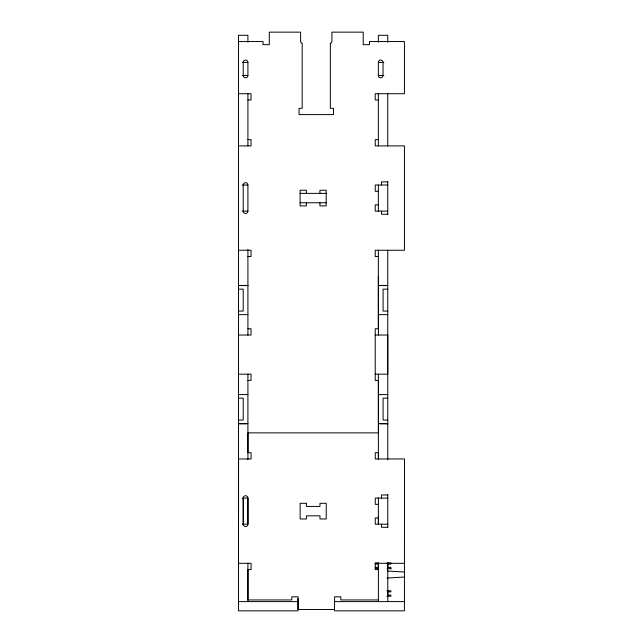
<?xml version="1.0" encoding="UTF-8"?>
<svg xmlns="http://www.w3.org/2000/svg" width="643" height="643" viewBox="0 0 643 643"><rect width="100%" height="100%" fill="white"/><g stroke="black" fill="none" stroke-linecap="round" stroke-linejoin="round"><path stroke-width="0.96" d="M387.07 578.081L403.547 577.076A3.062 0.498 -0.1 0 1 404.214 577.068L404.439 577.052M238.513 41.546L263.035 41.546L263.035 44.672L269.296 44.672L269.296 32.15L300.602 32.15L300.602 41.546A1.567 1.567 0 0 0 302.17 43.105L302.17 108.329L299.043 108.329L299.043 114.591L333.476 114.591L333.476 108.329L330.349 108.329L330.349 43.105A1.567 1.567 0 0 0 331.909 41.546L331.909 32.15L363.223 32.15L363.223 44.672L369.484 44.672L369.484 41.546L404.439 41.546L404.439 93.717L375.223 93.717L375.223 99.978L378.349 99.978M242.427 62.411L247.909 62.411L247.909 75.456A2.347 2.347 0 0 1 245.562 77.803A2.347 2.347 0 0 1 243.215 75.456L243.215 62.411A2.347 2.347 0 0 1 245.562 60.064A2.347 2.347 0 0 1 247.909 62.411M378.349 62.411A2.347 2.347 0 0 1 380.696 60.064A2.347 2.347 0 0 1 383.043 62.411L383.043 75.456A2.347 2.347 0 0 1 380.696 77.803A2.347 2.347 0 0 1 378.349 75.456L378.349 62.411L383.831 62.411M242.427 75.456L247.909 75.456M378.349 75.456L383.831 75.456M238.513 93.717L251.035 93.717L251.035 99.978L247.909 99.978M247.909 139.635L251.035 139.635L251.035 145.897L238.513 145.897M378.349 139.635L375.223 139.635L375.223 145.897L404.439 145.897L404.439 250.248L375.223 250.248L375.223 256.509L378.349 256.509M387.745 181.897L381.484 181.897L381.484 185.031M242.274 185.031L247.909 185.031L247.909 211.121A2.347 2.347 0 0 1 245.562 213.468A2.347 2.347 0 0 1 243.215 211.121L243.215 185.031A2.347 2.347 0 0 1 245.562 182.684A2.347 2.347 0 0 1 247.909 185.031M387.745 185.031L375.223 185.031L375.223 191.292L378.349 191.292M300.088 193.374L326.17 193.374M300.088 202.77L326.17 202.77M378.349 204.86L375.223 204.86L375.223 211.121L387.745 211.121M242.274 211.121L247.909 211.121M387.745 214.248L381.484 214.248L381.484 211.121M238.513 250.248L251.035 250.248L251.035 256.509L247.909 256.509M378.349 276.337L378.397 335.035M240.08 285.444L247.909 285.444M378.397 285.444L386.226 285.444M238.513 285.572L247.909 285.572M378.397 285.572L387.785 285.572M238.513 289.149L243.215 289.149L243.215 311.059L238.513 311.059M387.785 289.149L383.091 289.149L383.091 311.059L387.785 311.059M238.513 314.636L247.909 314.636M378.397 314.636L387.785 314.636M247.909 328.774L251.035 328.774L251.035 335.035L238.513 335.035M375.223 335.035L387.785 335.035M238.513 374.17L251.035 374.17L251.035 380.431L247.909 380.431M375.223 374.17L387.785 374.17M238.513 394.577L247.909 394.577M378.397 394.577L387.785 394.577M238.513 398.146L243.215 398.146L243.215 420.064L238.513 420.064M387.785 398.146L383.091 398.146L383.091 420.064L387.785 420.064M238.513 423.641L247.909 423.641M378.397 423.641L387.785 423.641M238.513 423.769L246.341 423.769M379.965 423.769L387.785 423.769M387.785 494.965L381.524 494.965L381.524 498.092M242.274 498.092L247.909 498.092L247.957 524.182A2.347 2.347 0 0 1 245.602 526.529A2.347 2.347 0 0 1 243.255 524.182L243.215 498.092A2.347 2.347 0 0 1 245.602 495.745A2.347 2.347 0 0 1 247.957 498.092L247.909 524.182L242.274 524.182M387.785 498.092L375.263 498.092L375.263 504.353L378.397 504.353M378.397 517.92L375.263 517.92L375.263 524.182L387.785 524.182M387.785 527.308L381.524 527.308L381.524 524.182M378.156 562.987L375.223 562.987L375.263 569.577L378.397 569.577M386.957 562.987L390.872 562.987L390.872 564.072L387.745 564.072L387.745 569.184M375.263 563.316L404.487 563.316M375.223 564.072L378.349 564.072L378.349 569.184M375.223 567.335L378.349 567.335M387.745 567.335L390.872 567.335L390.872 569.184M375.223 568.42L378.156 568.42M386.957 568.42L390.872 568.42M386.957 590.772L390.872 590.772L390.872 591.857L387.745 591.857L387.745 595.121L390.872 595.121L390.872 596.206L386.957 596.206M378.397 599.943L340.83 599.943L340.83 596.817L334.569 596.817L334.521 610.85L404.439 610.85L404.487 458.957L375.263 458.957L375.263 452.696L378.397 452.696L378.349 459.616M238.513 601.599L297.998 601.599M334.521 601.599L404.439 601.599M334.569 609.492L298.047 609.492L298.047 596.817L291.785 596.817L291.785 599.943L247.957 599.943L247.957 569.577L251.083 569.577L251.083 563.316L238.513 563.316L238.561 458.957L251.083 458.957L251.083 452.696L247.957 452.696L247.957 432.868L378.397 432.868L378.349 380.431L375.223 380.431L375.223 328.774L378.349 328.774L378.349 250.248M404.439 572.005L404.214 572.005A3.143 0.547 0 0 1 403.547 571.989L387.351 571M387.785 459.769L387.745 250.248M387.785 494.515L387.785 527.758M387.785 562.746L387.785 601.639M387.745 42.221L387.745 35.285L378.349 35.285L378.349 42.221M387.745 93.717L387.745 145.897M387.745 181.455L387.745 214.698M387.745 335.035L387.745 374.17M378.397 374.17L378.397 458.957M378.397 497.706L378.397 524.182M378.397 562.746L378.397 601.639M378.349 93.717L378.349 145.897M378.349 185.031L378.349 211.121M378.349 517.189L378.349 523.9M319.933 193.374L319.933 190.248L326.194 190.248L326.194 205.897L319.933 205.897L319.933 202.77M306.365 193.374L306.365 190.248L300.104 190.248L300.104 205.897L306.365 205.897L306.365 202.77M297.998 598.697L297.998 610.85L238.513 610.85L238.513 35.285L247.909 35.285L247.909 42.221M247.909 93.717L247.909 145.897M247.909 249.396L247.909 335.035M247.909 374.17L247.909 459.616M247.909 563.284L247.909 601.599M243.255 498.092L243.255 524.182M306.414 503.308L300.152 503.308L300.152 518.965L306.414 518.965L306.414 515.831L319.981 515.831L319.981 518.965L326.242 518.965L326.242 503.308L319.981 503.308L319.981 506.443L306.414 506.443L306.414 503.308"/></g></svg>
